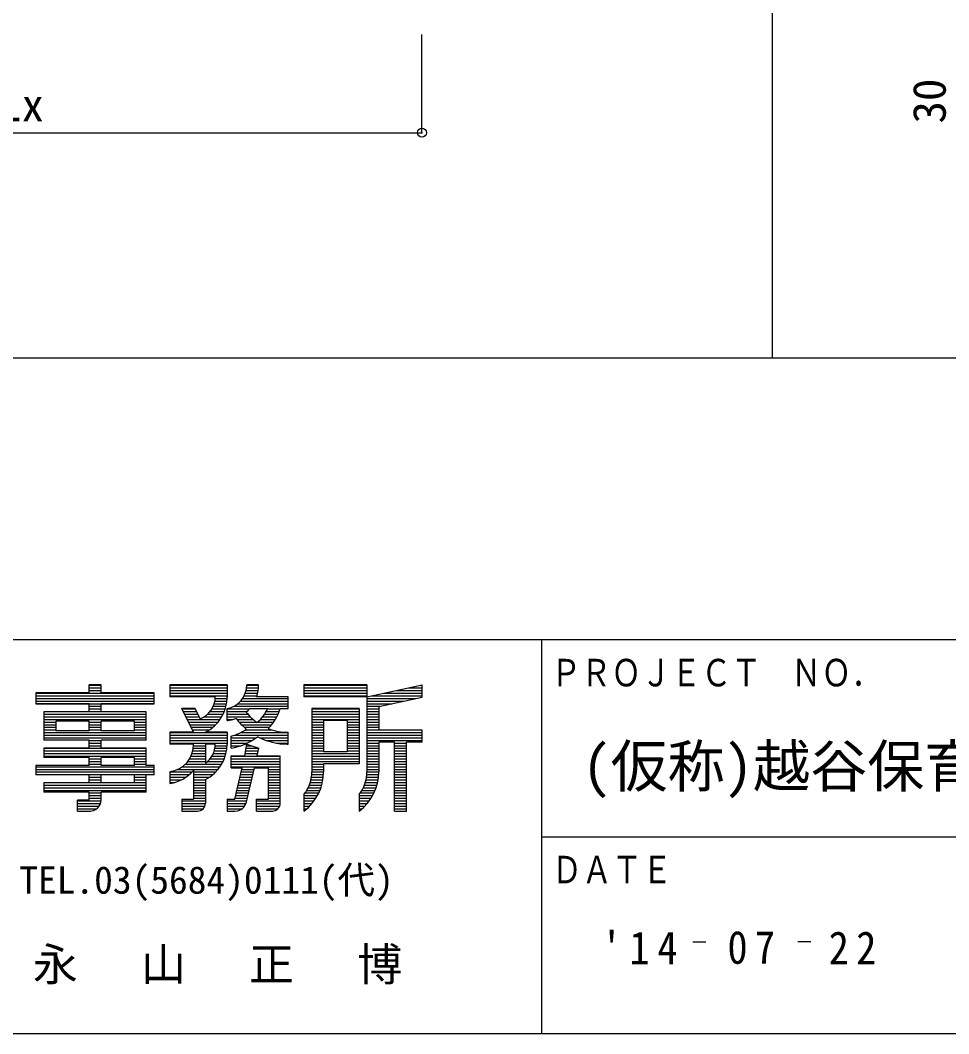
# Model space of a CAD drawing. Units: millimetres at full size, sheet at 1:200. Extents: x -919659 to 1109242, y -84607 to 904409.
# Drawn here: x 71056 to 83426, y -84607 to -71101 of the extents above; entities that cross this region are included whole.
import ezdxf
from ezdxf.enums import TextEntityAlignment as Align

# ---------------------------------------------------------------- set-up
doc = ezdxf.new("R2010")
doc.units = ezdxf.units.MM
doc.header["$LTSCALE"] = 200
doc.header["$PDMODE"] = 32
doc.header["$PDSIZE"] = 120
doc.layers.add('7-8_', color=7, linetype='Continuous', lineweight=9)
doc.layers.add('8-0_', color=7, linetype='Continuous', lineweight=9)
doc.styles.add('ＭＳ ゴシック', font='')
doc.styles.get('ＭＳ ゴシック').set_extended_font_data('MS Gothic')

msp = doc.modelspace()

# ---------------------------------------------------------------- linework, layer by layer
at = {"layer": '7-8_', "color": 5, "lineweight": 5}
for p, q in [((125244.5, -79356.6), (9844.5, -79356.6)), ((125244.5, -84606.6), (9844.5, -84606.6))]:
    msp.add_line(p, q, dxfattribs=at)
at = {"layer": '7-8_', "color": 6, "lineweight": 20}
for p, q in [((78002.2, -79356.6), (78002.2, -84606.6)), ((78002.2, -81981.6), (100052.2, -81981.6)), ((80016.1, -83381.6), (80191.1, -83381.6)), ((81588.4, -83381.6), (81413.4, -83381.6))]:
    msp.add_line(p, q, dxfattribs=at)
at = {"layer": '7-8_', "color": 3, "lineweight": 13}
for p, q in [((71974, -80064.3), (71265.2, -80064.3)), ((71265.2, -80064.3), (71265.2, -80211.3)), ((71974, -80064.3), (71974, -79959.3)), ((72131.5, -79959.3), (71974, -79959.3)), ((72840.2, -80211.3), (72840.2, -80064.3)), ((73050.2, -79959.3), (73050.2, -80116.8)), ((73811.4, -79959.3), (73050.2, -79959.3)), ((73811.4, -79959.3), (73811.4, -80122.7)), ((74231.5, -79959.3), (74074, -79959.3)), ((74835.2, -79959.3), (74835.2, -80116.8)), ((75675.2, -79959.3), (74835.2, -79959.3)), ((75675.2, -80116.8), (76410.2, -79959.3)), ((75675.2, -79959.3), (75675.2, -81114.3)), ((76410.2, -80119.9), (76410.2, -79959.3)), ((71974, -80211.3), (71265.2, -80211.3)), ((71974, -80316.3), (71974, -80211.3)), ((72840.2, -80211.3), (72131.5, -80211.3)), ((72131.5, -80316.3), (72131.5, -80211.3)), ((73654, -80116.8), (73050.2, -80116.8)), ((74625.2, -80116.8), (74204.8, -80116.8)), ((74625.2, -80274.3), (74625.2, -80116.8)), ((75675.2, -80116.8), (74835.2, -80116.8)), ((75832.7, -80245.9), (76410.2, -80119.9)), ((71974, -80316.3), (71370.2, -80316.3)), ((71370.2, -80316.3), (71370.2, -80694.3)), ((72735.2, -80316.3), (72131.5, -80316.3)), ((72735.2, -80694.3), (72735.2, -80316.3)), ((73365.2, -80589.3), (73207.7, -80274.3)), ((73383.8, -80274.3), (73207.7, -80274.3)), ((73452.1, -80410.8), (73383.8, -80274.3)), ((73811.4, -80433.5), (73811.4, -80274.3)), ((74112.9, -80274.3), (74351.3, -80274.3)), ((74520.2, -80274.3), (74625.2, -80274.3)), ((74940.2, -80274.3), (74940.2, -81114.3)), ((75570.2, -80274.3), (74940.2, -80274.3)), ((75570.2, -80274.3), (75570.2, -81009.3)), ((75832.7, -80245.9), (75832.7, -80563)), ((71974, -80442.3), (71527.7, -80442.3)), ((71527.7, -80442.3), (71527.7, -80568.3)), ((71974, -80568.3), (71974, -80442.3)), ((72577.7, -80442.3), (72131.5, -80442.3)), ((72131.5, -80568.3), (72131.5, -80442.3)), ((72577.7, -80568.3), (72577.7, -80442.3)), ((73811.4, -80431.8), (73824.3, -80431.8)), ((73928, -80404.1), (73930.1, -80404.8)), ((74214.1, -80458.6), (74210.2, -80458.6)), ((75412.7, -80431.8), (75412.7, -80851.8)), ((71974, -80568.3), (71527.7, -80568.3)), ((72577.7, -80568.3), (72131.5, -80568.3)), ((73365.2, -80589.3), (73050.2, -80589.3)), ((73050.2, -80589.3), (73050.2, -80746.8)), ((73811.4, -80589.3), (73522.7, -80589.3)), ((73811.4, -80589.3), (73811.4, -80746.8)), ((74064.5, -80545.9), (74064.5, -80551.2)), ((74358.1, -80539.2), (74358.1, -80539.5)), ((74625.2, -80746.8), (74625.2, -80589.3)), ((76410.2, -80563), (75832.7, -80563)), ((76410.2, -80720.5), (76410.2, -80563)), ((71974, -80694.3), (71370.2, -80694.3)), ((71974, -80799.3), (71974, -80694.3)), ((72735.2, -80694.3), (72131.5, -80694.3)), ((72131.5, -80799.3), (72131.5, -80694.3)), ((73365.2, -80746.8), (73050.2, -80746.8)), ((73522.7, -80746.8), (73522.7, -81002.6)), ((73654, -80746.8), (73522.7, -80746.8)), ((73863.9, -80799.3), (73863.9, -80641.8)), ((74049.7, -80904.3), (74074, -80746.8)), ((74074, -80746.8), (74235.6, -80799.3)), ((74216.8, -80650.4), (74221.7, -80650.4)), ((74610.6, -80746.8), (74625.2, -80746.8)), ((75832.7, -80720.5), (75832.7, -81114.3)), ((76042.7, -80720.5), (75832.7, -80720.5)), ((76042.7, -81639.3), (76042.7, -80720.5)), ((76410.2, -80720.5), (76200.2, -80720.5)), ((76200.2, -81639.3), (76200.2, -80720.5)), ((71974, -80799.3), (71370.2, -80799.3)), ((71370.2, -80799.3), (71370.2, -80925.3)), ((72735.2, -80799.3), (72131.5, -80799.3)), ((72735.2, -81030.3), (72735.2, -80799.3)), ((74211.4, -80904.3), (74235.6, -80799.3)), ((75412.7, -80851.8), (75097.7, -80851.8)), ((71974, -81030.3), (71265.2, -81030.3)), ((71265.2, -81030.3), (71265.2, -81156.3)), ((71974, -80925.3), (71370.2, -80925.3)), ((71974, -81030.3), (71974, -80925.3)), ((72577.7, -80925.3), (72131.5, -80925.3)), ((72131.5, -81030.3), (72131.5, -80925.3)), ((72577.7, -81030.3), (72131.5, -81030.3)), ((72577.7, -81030.3), (72577.7, -80925.3)), ((72840.2, -81030.3), (72735.2, -81030.3)), ((72840.2, -81156.3), (72840.2, -81030.3)), ((73863.9, -80904.3), (74049.7, -80904.3)), ((73863.9, -81061.8), (73863.9, -80904.3)), ((74211.4, -80904.3), (74520.2, -80904.3)), ((74520.2, -81534.3), (74520.2, -80904.3)), ((75097.7, -81009.3), (75097.7, -81114.3)), ((75570.2, -81009.3), (75097.7, -81009.3)), ((71974, -81156.3), (71265.2, -81156.3)), ((71974, -81261.3), (71974, -81156.3)), ((72577.7, -81156.3), (72131.5, -81156.3)), ((72131.5, -81261.3), (72131.5, -81156.3)), ((72577.7, -81261.3), (72577.7, -81156.3)), ((72735.2, -81387.3), (72735.2, -81156.3)), ((72840.2, -81156.3), (72735.2, -81156.3)), ((73050.2, -81114.3), (73050.2, -81271.8)), ((73365.2, -81099), (73365.2, -81481.8)), ((73863.9, -81061.8), (74013.4, -81061.8)), ((73916.4, -81481.8), (74013.4, -81061.8)), ((74069.9, -81517.2), (74175, -81061.8)), ((74175, -81061.8), (74362.7, -81061.8)), ((74362.7, -81481.8), (74362.7, -81061.8)), ((71974, -81261.3), (71370.2, -81261.3)), ((71370.2, -81261.3), (71370.2, -81387.3)), ((72577.7, -81261.3), (72131.5, -81261.3)), ((73522.7, -81219.3), (73522.7, -81534.3)), ((71974, -81387.3), (71370.2, -81387.3)), ((71974, -81492.3), (71974, -81387.3)), ((72735.2, -81387.3), (72131.5, -81387.3)), ((72131.5, -81492.3), (72131.5, -81387.3)), ((74835.2, -81420.4), (74835.2, -81639.3)), ((75570.2, -81420.4), (75570.2, -81639.3)), ((71816.5, -81639.3), (71816.5, -81492.3)), ((71974, -81492.3), (71816.5, -81492.3)), ((73207.7, -81481.8), (73207.7, -81639.3)), ((73207.7, -81481.8), (73365.2, -81481.8)), ((73811.4, -81481.8), (73916.4, -81481.8)), ((74205.2, -81481.8), (74362.7, -81481.8)), ((74205.2, -81639.3), (74205.2, -81481.8)), ((71816.5, -81639.3), (71991.3, -81639.3)), ((73207.7, -81639.3), (73417.7, -81639.3)), ((74205.2, -81639.3), (74415.2, -81639.3)), ((76042.7, -81639.3), (76200.2, -81639.3))]:
    msp.add_line(p, q, dxfattribs=at)
at = {"layer": '7-8_'}
for p, q in [((71265.2, -80068.3), (72840.2, -80068.3)), ((71974, -79963.3), (72131.5, -79963.3)), ((71974, -79998.3), (72131.5, -79998.3)), ((71974, -80033.3), (72131.5, -80033.3)), ((73050.2, -79963.3), (73811.4, -79963.3)), ((73050.2, -79998.3), (73811.4, -79998.3)), ((73050.2, -80033.3), (73811.4, -80033.3)), ((73050.2, -80068.3), (73811.4, -80068.3)), ((74054.8, -80068.3), (74218.8, -80068.3)), ((74065.3, -80033.3), (74225.7, -80033.3)), ((74071.6, -79998.3), (74229.9, -79998.3)), ((74073.9, -79963.3), (74231.4, -79963.3)), ((74835.2, -79963.3), (75675.2, -79963.3)), ((74835.2, -79998.3), (75675.2, -79998.3)), ((74835.2, -80033.3), (75675.2, -80033.3)), ((74835.2, -80068.3), (75675.2, -80068.3)), ((75901.5, -80068.3), (76410.2, -80068.3)), ((76064.9, -80033.3), (76410.2, -80033.3)), ((76228.2, -79998.3), (76410.2, -79998.3)), ((76391.5, -79963.3), (76410.2, -79963.3)), ((71265.2, -80103.3), (72840.2, -80103.3)), ((71265.2, -80138.3), (72840.2, -80138.3)), ((71265.2, -80173.3), (72840.2, -80173.3)), ((71265.2, -80208.3), (72840.2, -80208.3)), ((73050.2, -80103.3), (73811.4, -80103.3)), ((73640.4, -80208.3), (73804, -80208.3)), ((73648.9, -80173.3), (73808.8, -80173.3)), ((73653.2, -80138.3), (73811.2, -80138.3)), ((73955.1, -80208.3), (74625.2, -80208.3)), ((73991.9, -80173.3), (74625.2, -80173.3)), ((74019.3, -80138.3), (74625.2, -80138.3)), ((74039.8, -80103.3), (74209.2, -80103.3)), ((74835.2, -80103.3), (75675.2, -80103.3)), ((75675.2, -80138.3), (76325.9, -80138.3)), ((75675.2, -80173.3), (76165.5, -80173.3)), ((75675.2, -80208.3), (76005.1, -80208.3)), ((75738.2, -80103.3), (76410.2, -80103.3)), ((71370.2, -80348.3), (72735.2, -80348.3)), ((71974, -80243.3), (72131.5, -80243.3)), ((71974, -80278.3), (72131.5, -80278.3)), ((71974, -80313.3), (72131.5, -80313.3)), ((73209.7, -80278.3), (73385.8, -80278.3)), ((73227.2, -80313.3), (73403.3, -80313.3)), ((73244.7, -80348.3), (73420.8, -80348.3)), ((73552.6, -80348.3), (73759.3, -80348.3)), ((73585.2, -80313.3), (73774.6, -80313.3)), ((73609.4, -80278.3), (73787, -80278.3)), ((73627.5, -80243.3), (73796.8, -80243.3)), ((73811.4, -80278.3), (74109.3, -80278.3)), ((73811.4, -80313.3), (74074.5, -80313.3)), ((73811.4, -80348.3), (74089, -80348.3)), ((73901.7, -80243.3), (74625.2, -80243.3)), ((74310.7, -80348.3), (74490.6, -80348.3)), ((74331.8, -80313.3), (74505.9, -80313.3)), ((74349.5, -80278.3), (74518.9, -80278.3)), ((74940.2, -80278.3), (75570.2, -80278.3)), ((74940.2, -80313.3), (75570.2, -80313.3)), ((74940.2, -80348.3), (75570.2, -80348.3)), ((75675.2, -80243.3), (75844.7, -80243.3)), ((75675.2, -80278.3), (75832.7, -80278.3)), ((75675.2, -80313.3), (75832.7, -80313.3)), ((75675.2, -80348.3), (75832.7, -80348.3)), ((71370.2, -80383.3), (72735.2, -80383.3)), ((71370.2, -80418.3), (72735.2, -80418.3)), ((71370.2, -80453.3), (71527.7, -80453.3)), ((71370.2, -80488.3), (71527.7, -80488.3)), ((71974, -80453.3), (72131.5, -80453.3)), ((71974, -80488.3), (72131.5, -80488.3)), ((72577.7, -80453.3), (72735.2, -80453.3)), ((72577.7, -80488.3), (72735.2, -80488.3)), ((73262.2, -80383.3), (73438.3, -80383.3)), ((73279.7, -80418.3), (73718.6, -80418.3)), ((73297.2, -80453.3), (73692.3, -80453.3)), ((73314.7, -80488.3), (73660.9, -80488.3)), ((73506.9, -80383.3), (73740.7, -80383.3)), ((73811.4, -80383.3), (74121.5, -80383.3)), ((73811.4, -80418.3), (73886.2, -80418.3)), ((73940.5, -80418.3), (74159, -80418.3)), ((73969.7, -80453.3), (74202.8, -80453.3)), ((74002.1, -80488.3), (74403.4, -80488.3)), ((74220.1, -80453.3), (74429.7, -80453.3)), ((74255.8, -80418.3), (74452.8, -80418.3)), ((74285.6, -80383.3), (74473, -80383.3)), ((74940.2, -80383.3), (75570.2, -80383.3)), ((74940.2, -80418.3), (75570.2, -80418.3)), ((74940.2, -80453.3), (75097.7, -80453.3)), ((74940.2, -80488.3), (75097.7, -80488.3)), ((75412.7, -80453.3), (75570.2, -80453.3)), ((75412.7, -80488.3), (75570.2, -80488.3)), ((75675.2, -80383.3), (75832.7, -80383.3)), ((75675.2, -80418.3), (75832.7, -80418.3)), ((75675.2, -80453.3), (75832.7, -80453.3)), ((75675.2, -80488.3), (75832.7, -80488.3)), ((71370.2, -80523.3), (71527.7, -80523.3)), ((71370.2, -80558.3), (71527.7, -80558.3)), ((71370.2, -80593.3), (72735.2, -80593.3)), ((71370.2, -80628.3), (72735.2, -80628.3)), ((71974, -80523.3), (72131.5, -80523.3)), ((71974, -80558.3), (72131.5, -80558.3)), ((72577.7, -80523.3), (72735.2, -80523.3)), ((72577.7, -80558.3), (72735.2, -80558.3)), ((73050.2, -80593.3), (73811.4, -80593.3)), ((73050.2, -80628.3), (73811.4, -80628.3)), ((73332.2, -80523.3), (73622.9, -80523.3)), ((73349.7, -80558.3), (73576, -80558.3)), ((73910.1, -80628.3), (74625.2, -80628.3)), ((73993.7, -80593.3), (74625.2, -80593.3)), ((74038.5, -80523.3), (74373.2, -80523.3)), ((74054, -80558.3), (74411.4, -80558.3)), ((74940.2, -80523.3), (75097.7, -80523.3)), ((74940.2, -80558.3), (75097.7, -80558.3)), ((74940.2, -80593.3), (75097.7, -80593.3)), ((74940.2, -80628.3), (75097.7, -80628.3)), ((75412.7, -80523.3), (75570.2, -80523.3)), ((75412.7, -80558.3), (75570.2, -80558.3)), ((75412.7, -80593.3), (75570.2, -80593.3)), ((75412.7, -80628.3), (75570.2, -80628.3)), ((75675.2, -80523.3), (75832.7, -80523.3)), ((75675.2, -80558.3), (75832.7, -80558.3)), ((75675.2, -80593.3), (76410.2, -80593.3)), ((75675.2, -80628.3), (76410.2, -80628.3)), ((71370.2, -80663.3), (72735.2, -80663.3)), ((71974, -80698.3), (72131.5, -80698.3)), ((71974, -80733.3), (72131.5, -80733.3)), ((73050.2, -80663.3), (73811.4, -80663.3)), ((73050.2, -80698.3), (73811.4, -80698.3)), ((73050.2, -80733.3), (73811.4, -80733.3)), ((73863.9, -80663.3), (74199.5, -80663.3)), ((73863.9, -80698.3), (74146.6, -80698.3)), ((73863.9, -80733.3), (74081.6, -80733.3)), ((74247.7, -80663.3), (74625.2, -80663.3)), ((74332.7, -80698.3), (74625.2, -80698.3)), ((74465.8, -80733.3), (74625.2, -80733.3)), ((74940.2, -80663.3), (75097.7, -80663.3)), ((74940.2, -80698.3), (75097.7, -80698.3)), ((74940.2, -80733.3), (75097.7, -80733.3)), ((75412.7, -80663.3), (75570.2, -80663.3)), ((75412.7, -80698.3), (75570.2, -80698.3)), ((75412.7, -80733.3), (75570.2, -80733.3)), ((75675.2, -80663.3), (76410.2, -80663.3)), ((75675.2, -80698.3), (76410.2, -80698.3)), ((75675.2, -80733.3), (75832.7, -80733.3)), ((76042.7, -80733.3), (76200.2, -80733.3)), ((71370.2, -80803.3), (72735.2, -80803.3)), ((71370.2, -80838.3), (72735.2, -80838.3)), ((71370.2, -80873.3), (72735.2, -80873.3)), ((71974, -80768.3), (72131.5, -80768.3)), ((73345.1, -80873.3), (73522.7, -80873.3)), ((73355.4, -80838.3), (73522.7, -80838.3)), ((73361.9, -80803.3), (73522.7, -80803.3)), ((73365, -80768.3), (73522.7, -80768.3)), ((73627.5, -80873.3), (73796.8, -80873.3)), ((73640.4, -80838.3), (73804, -80838.3)), ((73648.9, -80803.3), (73808.8, -80803.3)), ((73653.2, -80768.3), (73811.2, -80768.3)), ((73863.9, -80768.3), (73994.8, -80768.3)), ((74054.5, -80873.3), (74218.5, -80873.3)), ((74059.9, -80838.3), (74226.6, -80838.3)), ((74065.3, -80803.3), (74234.7, -80803.3)), ((74070.6, -80768.3), (74140.2, -80768.3)), ((74940.2, -80768.3), (75097.7, -80768.3)), ((74940.2, -80803.3), (75097.7, -80803.3)), ((74940.2, -80838.3), (75097.7, -80838.3)), ((74940.2, -80873.3), (75570.2, -80873.3)), ((75412.7, -80768.3), (75570.2, -80768.3)), ((75412.7, -80803.3), (75570.2, -80803.3)), ((75412.7, -80838.3), (75570.2, -80838.3)), ((75675.2, -80768.3), (75832.7, -80768.3)), ((75675.2, -80803.3), (75832.7, -80803.3)), ((75675.2, -80838.3), (75832.7, -80838.3)), ((75675.2, -80873.3), (75832.7, -80873.3)), ((76042.7, -80768.3), (76200.2, -80768.3)), ((76042.7, -80803.3), (76200.2, -80803.3)), ((76042.7, -80838.3), (76200.2, -80838.3)), ((76042.7, -80873.3), (76200.2, -80873.3)), ((71370.2, -80908.3), (72735.2, -80908.3)), ((71974, -80943.3), (72131.5, -80943.3)), ((71974, -80978.3), (72131.5, -80978.3)), ((71974, -81013.3), (72131.5, -81013.3)), ((72577.7, -80943.3), (72735.2, -80943.3)), ((72577.7, -80978.3), (72735.2, -80978.3)), ((72577.7, -81013.3), (72735.2, -81013.3)), ((73256.6, -81013.3), (73740.7, -81013.3)), ((73287.8, -80978.3), (73522.7, -80978.3)), ((73312.1, -80943.3), (73522.7, -80943.3)), ((73330.9, -80908.3), (73522.7, -80908.3)), ((73552.6, -80978.3), (73759.3, -80978.3)), ((73585.2, -80943.3), (73774.6, -80943.3)), ((73609.4, -80908.3), (73787, -80908.3)), ((73863.9, -80908.3), (74520.2, -80908.3)), ((73863.9, -80943.3), (74520.2, -80943.3)), ((73863.9, -80978.3), (74520.2, -80978.3)), ((73863.9, -81013.3), (74520.2, -81013.3)), ((74940.2, -80908.3), (75570.2, -80908.3)), ((74940.2, -80943.3), (75570.2, -80943.3)), ((74940.2, -80978.3), (75570.2, -80978.3)), ((74940.2, -81013.3), (75097.7, -81013.3)), ((75675.2, -80908.3), (75832.7, -80908.3)), ((75675.2, -80943.3), (75832.7, -80943.3)), ((75675.2, -80978.3), (75832.7, -80978.3)), ((75675.2, -81013.3), (75832.7, -81013.3)), ((76042.7, -80908.3), (76200.2, -80908.3)), ((76042.7, -80943.3), (76200.2, -80943.3)), ((76042.7, -80978.3), (76200.2, -80978.3)), ((76042.7, -81013.3), (76200.2, -81013.3)), ((71265.2, -81048.3), (72840.2, -81048.3)), ((71265.2, -81083.3), (72840.2, -81083.3)), ((71265.2, -81118.3), (72840.2, -81118.3)), ((71265.2, -81153.3), (72840.2, -81153.3)), ((73050.2, -81118.3), (73347.2, -81118.3)), ((73050.2, -81153.3), (73309.4, -81153.3)), ((73155.8, -81083.3), (73692.3, -81083.3)), ((73215.2, -81048.3), (73718.6, -81048.3)), ((73365.2, -81118.3), (73660.8, -81118.3)), ((73365.2, -81153.3), (73622.9, -81153.3)), ((73863.9, -81048.3), (74520.2, -81048.3)), ((73992.3, -81153.3), (74153.9, -81153.3)), ((74000.3, -81118.3), (74162, -81118.3)), ((74008.4, -81083.3), (74170.1, -81083.3)), ((74362.7, -81083.3), (74520.2, -81083.3)), ((74362.7, -81118.3), (74520.2, -81118.3)), ((74362.7, -81153.3), (74520.2, -81153.3)), ((74938.7, -81153.3), (75096.5, -81153.3)), ((74940.2, -81048.3), (75097.7, -81048.3)), ((74940.2, -81083.3), (75097.7, -81083.3)), ((74940.2, -81118.3), (75097.7, -81118.3)), ((75673.7, -81153.3), (75831.6, -81153.3)), ((75675.2, -81048.3), (75832.7, -81048.3)), ((75675.2, -81083.3), (75832.7, -81083.3)), ((75675.2, -81118.3), (75832.7, -81118.3)), ((76042.7, -81048.3), (76200.2, -81048.3)), ((76042.7, -81083.3), (76200.2, -81083.3)), ((76042.7, -81118.3), (76200.2, -81118.3)), ((76042.7, -81153.3), (76200.2, -81153.3)), ((71370.2, -81293.3), (72735.2, -81293.3)), ((71974, -81188.3), (72131.5, -81188.3)), ((71974, -81223.3), (72131.5, -81223.3)), ((71974, -81258.3), (72131.5, -81258.3)), ((72577.7, -81188.3), (72735.2, -81188.3)), ((72577.7, -81223.3), (72735.2, -81223.3)), ((72577.7, -81258.3), (72735.2, -81258.3)), ((73050.2, -81188.3), (73262.8, -81188.3)), ((73050.2, -81223.3), (73202.3, -81223.3)), ((73050.2, -81258.3), (73111.3, -81258.3)), ((73365.2, -81188.3), (73576, -81188.3)), ((73365.2, -81223.3), (73522.7, -81223.3)), ((73365.2, -81258.3), (73522.7, -81258.3)), ((73365.2, -81293.3), (73522.7, -81293.3)), ((73960, -81293.3), (74121.6, -81293.3)), ((73968, -81258.3), (74129.7, -81258.3)), ((73976.1, -81223.3), (74137.8, -81223.3)), ((73984.2, -81188.3), (74145.8, -81188.3)), ((74362.7, -81188.3), (74520.2, -81188.3)), ((74362.7, -81223.3), (74520.2, -81223.3)), ((74362.7, -81258.3), (74520.2, -81258.3)), ((74362.7, -81293.3), (74520.2, -81293.3)), ((74907, -81293.3), (75072.8, -81293.3)), ((74919, -81258.3), (75081.7, -81258.3)), ((74928.2, -81223.3), (75088.6, -81223.3)), ((74934.7, -81188.3), (75093.5, -81188.3)), ((75642, -81293.3), (75807.8, -81293.3)), ((75654, -81258.3), (75816.7, -81258.3)), ((75663.2, -81223.3), (75823.6, -81223.3)), ((75669.7, -81188.3), (75828.5, -81188.3)), ((76042.7, -81188.3), (76200.2, -81188.3)), ((76042.7, -81223.3), (76200.2, -81223.3)), ((76042.7, -81258.3), (76200.2, -81258.3)), ((76042.7, -81293.3), (76200.2, -81293.3)), ((71370.2, -81328.3), (72735.2, -81328.3)), ((71370.2, -81363.3), (72735.2, -81363.3)), ((71974, -81398.3), (72131.5, -81398.3)), ((71974, -81433.3), (72131.5, -81433.3)), ((73365.2, -81328.3), (73522.7, -81328.3)), ((73365.2, -81363.3), (73522.7, -81363.3)), ((73365.2, -81398.3), (73522.7, -81398.3)), ((73365.2, -81433.3), (73522.7, -81433.3)), ((73927.6, -81433.3), (74089.3, -81433.3)), ((73935.7, -81398.3), (74097.4, -81398.3)), ((73943.8, -81363.3), (74105.5, -81363.3)), ((73951.9, -81328.3), (74113.5, -81328.3)), ((74362.7, -81328.3), (74520.2, -81328.3)), ((74362.7, -81363.3), (74520.2, -81363.3)), ((74362.7, -81398.3), (74520.2, -81398.3)), ((74362.7, -81433.3), (74520.2, -81433.3)), ((74835.2, -81433.3), (75015, -81433.3)), ((74851.5, -81398.3), (75033.1, -81398.3)), ((74873.6, -81363.3), (75048.6, -81363.3)), ((74892, -81328.3), (75061.8, -81328.3)), ((75570.2, -81433.3), (75750, -81433.3)), ((75586.5, -81398.3), (75768.1, -81398.3)), ((75608.6, -81363.3), (75783.7, -81363.3)), ((75627, -81328.3), (75796.8, -81328.3)), ((76042.7, -81328.3), (76200.2, -81328.3)), ((76042.7, -81363.3), (76200.2, -81363.3)), ((76042.7, -81398.3), (76200.2, -81398.3)), ((76042.7, -81433.3), (76200.2, -81433.3)), ((71816.5, -81503.3), (72130.9, -81503.3)), ((71816.5, -81538.3), (72123.7, -81538.3)), ((71816.5, -81573.3), (72106.5, -81573.3)), ((71974, -81468.3), (72131.5, -81468.3)), ((73207.7, -81503.3), (73522.7, -81503.3)), ((73207.7, -81538.3), (73522.7, -81538.3)), ((73207.7, -81573.3), (73515.2, -81573.3)), ((73365.2, -81468.3), (73522.7, -81468.3)), ((73811.4, -81503.3), (74073.1, -81503.3)), ((73811.4, -81538.3), (74063.5, -81538.3)), ((73811.4, -81573.3), (74044.6, -81573.3)), ((73919.6, -81468.3), (74081.2, -81468.3)), ((74205.2, -81503.3), (74520.2, -81503.3)), ((74205.2, -81538.3), (74520.2, -81538.3)), ((74205.2, -81573.3), (74512.7, -81573.3)), ((74362.7, -81468.3), (74520.2, -81468.3)), ((74835.2, -81468.3), (74994, -81468.3)), ((74835.2, -81503.3), (74970, -81503.3)), ((74835.2, -81538.3), (74942.3, -81538.3)), ((74835.2, -81573.3), (74910.5, -81573.3)), ((75570.2, -81468.3), (75729.1, -81468.3)), ((75570.2, -81503.3), (75705, -81503.3)), ((75570.2, -81538.3), (75677.4, -81538.3)), ((75570.2, -81573.3), (75645.5, -81573.3)), ((76042.7, -81468.3), (76200.2, -81468.3)), ((76042.7, -81503.3), (76200.2, -81503.3)), ((76042.7, -81538.3), (76200.2, -81538.3)), ((76042.7, -81573.3), (76200.2, -81573.3)), ((71816.5, -81608.3), (72073.9, -81608.3)), ((73207.7, -81608.3), (73492.2, -81608.3)), ((73811.4, -81608.3), (74010.3, -81608.3)), ((74205.2, -81608.3), (74489.7, -81608.3)), ((74835.2, -81608.3), (74873.4, -81608.3)), ((75570.2, -81608.3), (75608.5, -81608.3)), ((76042.7, -81608.3), (76200.2, -81608.3))]:
    msp.add_line(p, q, dxfattribs=at)
at = {"layer": '7-8_', "color": 3, "lineweight": 13}
for points in [[(72840.2, -80064.3), (72131.5, -80064.3), (72131.5, -79959.3)], [(75412.7, -80431.8), (75097.7, -80431.8), (75097.7, -80851.8)], [(73811.4, -81481.8), (73811.4, -81639.3), (73916.4, -81639.3)]]:
    msp.add_lwpolyline(points, dxfattribs=at)
for centre, radius, start, end in [((73753.7, -79959.3), 320.2, 280.38884, 359.99998), ((73753.7, -79959.3), 477.7, 340.75121, 359.99998), ((73339, -80116.8), 315, 291.03973, 359.99997), ((73285.4, -80119.7), 526.1, 296.81599, 0.32481), ((73753.7, -79959.3), 477.7, 310.85063, 318.75035), ((74617.5, -79889.3), 700, 218.03928, 234.42145), ((73863.9, -80054.8), 534.5, 310.92406, 335.75484), ((73863.9, -80054.8), 691.9, 315.57062, 341.50774), ((73753.7, -79959.3), 477.7, 276.94283, 291.39044), ((74618, -79884.1), 862.6, 217.12914, 230.09125), ((73713, -80040.2), 620.2, 284.08388, 304.51759), ((74617.5, -79889.3), 700, 248.25023, 270.62906), ((73001.8, -80754), 363.5, 277.66251, 1.13484), ((73285.4, -80749.8), 526.1, 296.81599, 0.32481), ((73339, -80746.8), 315, 305.68532, 359.99997), ((73755.5, -80049.7), 757.3, 278.23125, 307.52177), ((74618, -79884.1), 862.6, 242.65341, 270.48347), ((72965.7, -80744.1), 534.3, 279.10524, 318.39592), ((74441.5, -81114.3), 656.2, 306.86987, 359.99998), ((74441.5, -81114.3), 498.7, 322.13634, 359.99998), ((75176.5, -81114.3), 656.2, 306.86987, 359.99998), ((75176.5, -81114.3), 498.7, 322.13634, 359.99998), ((71982.6, -81490.7), 148.8, 266.65973, 359.39035), ((73417.7, -81534.3), 105, 269.99995, 359.99997), ((73916.4, -81481.8), 157.5, 269.99995, 347.00536), ((74415.2, -81534.3), 105, 269.99995, 359.99997)]:
    msp.add_arc(centre, radius, start, end, dxfattribs=at)
at = {"layer": '8-0_', "color": 3, "lineweight": 13}
for p, q in [((81073.5, -54297.4), (81073.5, -75601.9)), ((107740.1, -75601.9), (14406.8, -75601.9))]:
    msp.add_line(p, q, dxfattribs=at)
at = {"layer": '8-0_', "color": 4, "lineweight": 5}
for p, q in [((76406.8, -72598.9), (76406.8, -71292.3)), ((65740.1, -72598.9), (76406.8, -72598.9))]:
    msp.add_line(p, q, dxfattribs=at)
at = {"layer": '8-0_'}
msp.add_point((76406.8, -72598.9), dxfattribs=at)

# ---------------------------------------------------------------- texts
at = {"layer": '7-8_', "style": 'ＭＳ ゴシック', "width": 0.8}
for s, p in [('ＰＲＯＪＥＣＴ\u3000ＮＯ．', (78127.8, -80087.9)), ('ＤＡＴＥ', (78139.5, -82712.9))]:
    msp.add_text(s, height=366.6, dxfattribs=at).set_placement(p, align=Align.BOTTOM_LEFT)
at = {"layer": '7-8_', "color": 3, "style": 'ＭＳ ゴシック'}
msp.add_text('(仮称)越谷保育専門学校附属認定こども園さくらの森新築工事', height=557.2, dxfattribs=at).set_placement((78541.4, -81486.6), align=Align.BOTTOM_LEFT)
at = {"layer": '7-8_', "style": 'ＭＳ ゴシック'}
msp.add_text('TEL.03(5684)0111(代)', height=366.6, dxfattribs=at).set_placement((71042.5, -82850.6), align=Align.BOTTOM_LEFT)
at = {"layer": '7-8_', "char_height": 439.9, "attachment_point": 7, "style": 'ＭＳ ゴシック'}
for s, insert in [("\\T1.38;\\W0.9;'14", (78800.1, -83681.6)), ('\\T1.36;\\W0.9;07', (80477.2, -83681.6)), ('\\T1.36;\\W0.9;22', (81826.2, -83681.6)), ('\\T1.2;永\u3000山\u3000正\u3000博', (71223.6, -83950.1))]:
    msp.add_mtext(s, dxfattribs=dict(at, insert=insert))
at = {"layer": '8-0_', "style": 'ＭＳ ゴシック'}
msp.add_text('30', height=439.9, rotation=90, dxfattribs=at).set_placement((83518.1, -72476.9), align=Align.BOTTOM_LEFT)
msp.add_text('Lx', height=439.9, dxfattribs=at).set_placement((70773.5, -72578.9), align=Align.BOTTOM_LEFT)

doc.saveas('drawing.dxf')
